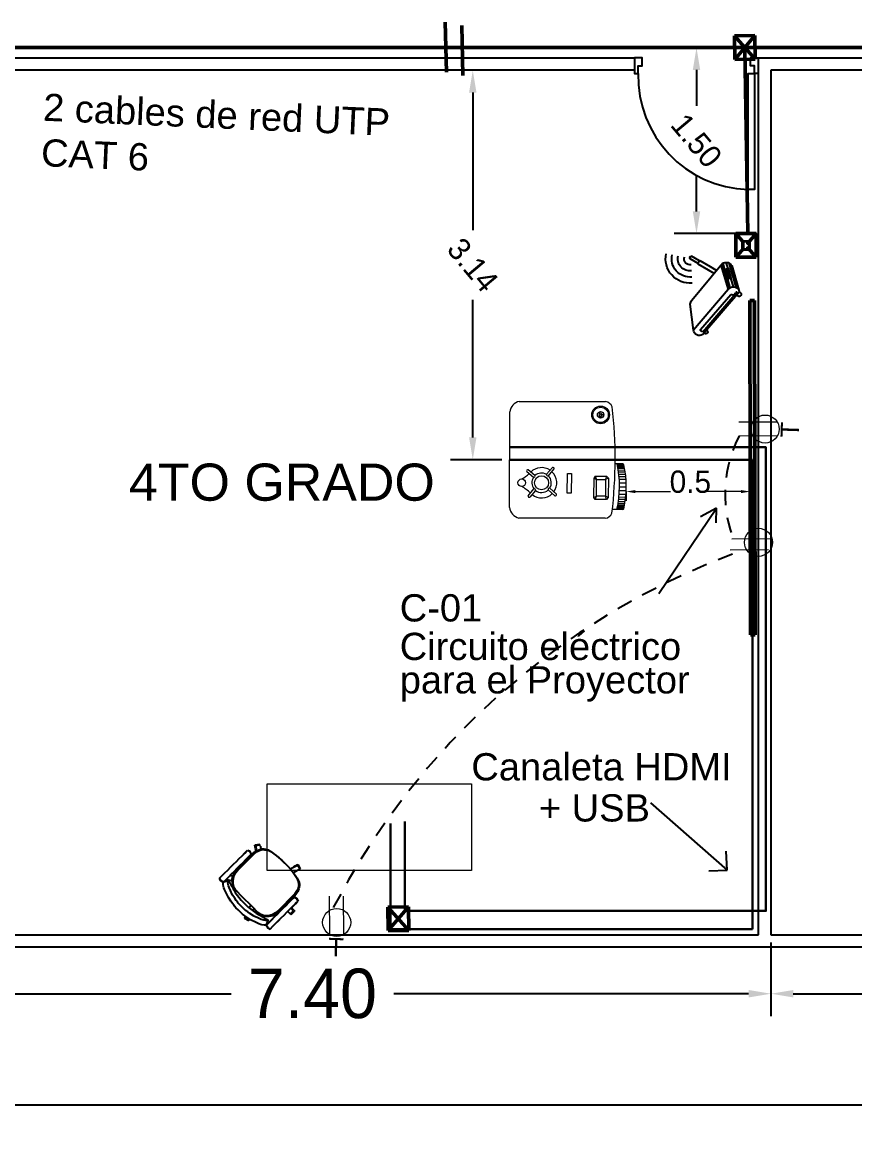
# Model space of a CAD drawing. Header units: metres. Extents: x 643973 to 644410, y 8488260 to 8488397.
# Drawn here: x 644381.73 to 644388.45, y 8488313.44 to 8488322.45 of the extents above; entities that cross this region are included whole.
import ezdxf

# ---------------------------------------------------------------- set-up
doc = ezdxf.new("R2010")
doc.units = ezdxf.units.M
doc.header["$MEASUREMENT"] = 0
doc.linetypes.add('LÍNEAS_OCULTAS2', pattern=[0.1875, 0.125, -0.0625])
for name, color, linetype in [('ACHURADOS', 8, 'Continuous'), ('Circ Tomac Nh-80 3x4mm2', 1, 'LÍNEAS_OCULTAS2'), ('Planta', 251, 'Continuous'), ('Salida de red', 4, 'Continuous'), ('VANOS', 2, 'Continuous')]:
    doc.layers.add(name, color=color, linetype=linetype)
for name, color, linetype, lineweight in [('Anotaciones - Textos_Pluma_Nº__86', 7, 'Continuous', 20), ('Cable USB', 3, 'Continuous', 30), ('CABLE UTP CAT 6', 140, 'COMPU_LINE', 35), ('CIRCUITO DE DATOS', 4, 'COMPU_LINE', 50), ('CIRCUITO DE SERVIDOR', 6, 'Continuous', 50), ('CIRCUITO ELECTRICO EST DE CARGA', 6, 'Continuous', 50), ('CIRCUITO ELECTRICOS', 7, 'Continuous', 15), ('CONECCION USB Y HDMI', 150, 'Continuous', 30), ('EQUIPOS ELECTRONICOS', 242, 'Continuous', 13), ('MUEBLES', 150, 'Continuous', 25), ('MUEBLES MOVILES', 42, 'Continuous', 5), ('MURO PREFABRICADO', 252, 'Continuous', 25), ('PUERTAS', 24, 'Continuous', 5), ('tomacorriente', 1, 'Continuous', 20)]:
    doc.layers.add(name, color=color, linetype=linetype, lineweight=lineweight)
doc.styles.add('style4', font='arial.ttf')
doc.linetypes.add('COMPU_LINE', pattern='A,0.5,-0.1,["R",Standard,S=0.1,R=0,X=-0.05,Y=-0.05],-0.1', length=0.7)
doc.dimstyles.new('UTILIZAR', dxfattribs={"dimtxt": 0.18, "dimasz": 0.18, "dimexe": 0.18, "dimexo": 0.0625, "dimgap": 0.09, "dimtad": 0, "dimtih": 1, "dimtoh": 1, "dimdec": 4, "dimzin": 0, "dimdsep": 46, "dimtxsty": 'Standard', "dimcen": 0.09, "dimadec": 0, "dimazin": 0, "dimtfac": 1, "dimtdec": 4, "dimtofl": 0, "dimtmove": 0, "dimatfit": 3, "dimfxl": 1, "dimtolj": 1, "dimtzin": 0, "dimarcsym": 0})

# ---------------------------------------------------------------- blocks, each defined once
blk = doc.blocks.new('PUERTA8')
at = {"layer": 'VANOS', "ltscale": 0.5}
for points in [[(0.025, 0.05), (0.025, 0.8), (0.065, 0.8), (0.065, 0.05)], [(0, -0.05), (0, 0.05), (0.025, 0.05), (0.025, 0), (0.05, 0), (0.05, -0.05)], [(0.8, -0.05), (0.8, 0.05), (0.775, 0.05), (0.775, 0), (0.75, 0), (0.75, -0.05)]]:
    blk.add_lwpolyline(points, close=True, dxfattribs=at)
at = {"layer": 'VANOS', "color": 8, "ltscale": 0.5}
blk.add_arc((0.045, 0.07), 0.7303, 358.43065, 88.43065, dxfattribs=at)
blk = doc.blocks.new('P-1')
at = {"layer": 'ACHURADOS'}
blk.add_blockref('PUERTA8', (0, 0.05), dxfattribs=at)
blk = doc.blocks.new('ECRAN')
at = {"layer": 'CIRCUITO DE SERVIDOR'}
h = blk.add_hatch(color=141, dxfattribs=at)
h.dxf.hatch_style = 1
h.paths.add_polyline_path([(714290.2886, 8427261.8314), (714290.3044, 8427261.8508), (714288.9074, 8427262.9858), (714288.8917, 8427262.9665)])
at = {"layer": 'CIRCUITO DE SERVIDOR', "color": 0}
for p, q in [((714288.8916, 8427262.9664), (714288.9074, 8427262.9858)), ((714290.2886, 8427261.8314), (714288.8916, 8427262.9664)), ((714290.3044, 8427261.8508), (714288.9074, 8427262.9858)), ((714290.2886, 8427261.8314), (714290.3044, 8427261.8508))]:
    blk.add_line(p, q, dxfattribs=at)
blk = doc.blocks.new('PROYECTOR')
at = {"layer": 'EQUIPOS ELECTRONICOS', "color": 22}
for p, q in [((714285.8992, 8427254.0659), (714285.87, 8427254.0659)), ((714285.8745, 8427254.0694), (714285.9193, 8427254.0694)), ((714285.8923, 8427254.0254), (714285.8631, 8427254.0254)), ((714285.8936, 8427254.035), (714285.8644, 8427254.035)), ((714285.8948, 8427254.0431), (714285.8656, 8427254.0431)), ((714285.8961, 8427254.0506), (714285.867, 8427254.0506)), ((714285.8973, 8427254.0568), (714285.8681, 8427254.0568)), ((714285.8984, 8427254.062), (714285.8692, 8427254.062)), ((714285.937, 8427254.0183), (714285.9448, 8427254.0263)), ((714285.937, 8427254.0183), (714285.9495, 8427254.0119)), ((714285.9448, 8427254.0263), (714285.9495, 8427254.0119)), ((714285.9936, 8427254.0263), (714285.9875, 8427254.0119)), ((714285.9988, 8427254.0188), (714285.9875, 8427254.0119)), ((714285.9936, 8427254.0263), (714285.9988, 8427254.0188)), ((714285.8889, 8427253.9712), (714285.8597, 8427253.9712)), ((714285.8893, 8427253.9881), (714285.8601, 8427253.9881)), ((714285.8901, 8427254.0034), (714285.8609, 8427254.0034)), ((714285.8912, 8427254.0156), (714285.862, 8427254.0156)), ((714285.8893, 8427253.9543), (714285.8601, 8427253.9543)), ((714285.8901, 8427253.939), (714285.8609, 8427253.939)), ((714285.8912, 8427253.9268), (714285.862, 8427253.9268)), ((714285.937, 8427253.9345), (714285.9495, 8427253.9409)), ((714285.937, 8427253.9345), (714285.9448, 8427253.9265)), ((714285.9448, 8427253.9265), (714285.9495, 8427253.9409)), ((714285.9988, 8427253.9339), (714285.9875, 8427253.9409)), ((714285.9936, 8427253.9265), (714285.9875, 8427253.9409)), ((714285.9936, 8427253.9265), (714285.9988, 8427253.9339)), ((714285.8923, 8427253.9169), (714285.8631, 8427253.9169)), ((714285.8936, 8427253.9074), (714285.8644, 8427253.9074)), ((714285.8948, 8427253.8993), (714285.8656, 8427253.8993)), ((714285.8961, 8427253.8918), (714285.867, 8427253.8918)), ((714285.8973, 8427253.8856), (714285.8681, 8427253.8856)), ((714285.8984, 8427253.8804), (714285.8692, 8427253.8804)), ((714285.8992, 8427253.8765), (714285.87, 8427253.8765)), ((714285.8745, 8427253.873), (714285.9, 8427253.873)), ((714285.9, 8427253.873), (714285.9079, 8427253.873))]:
    blk.add_line(p, q, dxfattribs=at)
for points in [[(714285.9497, 8427254.1075), (714286.3214, 8427254.1075)], [(714285.937, 8427253.9345), (714285.937, 8427254.0183)], [(714285.9448, 8427254.0263), (714285.9936, 8427254.0263)], [(714285.9988, 8427254.0188), (714285.9988, 8427253.9339)], [(714286.2499, 8427253.9885), (714286.275, 8427254.0177)], [(714286.362, 8427254.062), (714286.362, 8427253.6507)], [(714286.1894, 8427253.9789), (714286.1602, 8427254.0041)], [(714286.1667, 8427254.0116), (714286.1959, 8427253.9864)], [(714286.2825, 8427254.0113), (714286.2574, 8427253.9821)], [(714285.9936, 8427253.9265), (714285.9448, 8427253.9265)], [(714286.1953, 8427253.925), (714286.1702, 8427253.8958)], [(714286.2529, 8427253.9243), (714286.2821, 8427253.8992)], [(714286.2886, 8427253.9068), (714286.2594, 8427253.9318)], [(714286.1777, 8427253.8894), (714286.2028, 8427253.9186)], [(714286.3214, 8427253.6052), (714285.9497, 8427253.6052)]]:
    blk.add_lwpolyline(points, dxfattribs=at)
for points in [[(714285.9495, 8427253.9409), (714285.9495, 8427254.0119), (714285.9875, 8427254.0119), (714285.9875, 8427253.9409)], [(714286.0962, 8427253.9157), (714286.0962, 8427253.9997), (714286.1136, 8427253.9997), (714286.1136, 8427253.9157)], [(714285.9592, 8427253.6606), (714285.9592, 8427253.6638), (714285.971, 8427253.6638), (714285.971, 8427253.6606)]]:
    blk.add_lwpolyline(points, close=True, dxfattribs=at)
for centre, radius in [((714286.2244, 8427253.9554), 0.0304), ((714286.3099, 8427253.9554), 0.0164), ((714285.9712, 8427253.6622), 0.0381), ((714285.9712, 8427253.6622), 0.0331), ((714285.971, 8427253.6622), 0.014)]:
    blk.add_circle(centre, radius, dxfattribs=at)
for centre, radius, start, end in [((714286.2997, 8427253.9712), 0.44, 167.5718, 192.4282), ((714285.8748, 8427254.0645), 0.00496, 93.9534, 163.5798), ((714286.3289, 8427253.9712), 0.44, 167.0985, 192.9015), ((714287.9085, 8427253.8563), 2.0006, 173.425, 186.575), ((714285.9554, 8427254.0705), 0.0374, 98.673, 156.471), ((714286.3087, 8427254.0552), 0.0537, 7.2076, 76.3441), ((714286.2244, 8427253.9554), 0.0653, 51.3173, 134.9047), ((714286.2773, 8427254.0128), 0.00543, 343.4853, 115.0201), ((714286.2244, 8427253.9554), 0.0653, 143.6007, 227.2934), ((714286.1652, 8427254.0064), 0.00543, 73.4853, 205.0201), ((714286.2244, 8427253.9554), 0.0419, 145.8568, 226.2323), ((714286.191, 8427253.9841), 0.00543, 253.4853, 25.0201), ((714286.2244, 8427253.9554), 0.0419, 52.4732, 132.6486), ((714286.2551, 8427253.987), 0.00543, 163.4853, 295.0201), ((714286.2244, 8427253.9554), 0.0419, 325.9622, 39.2682), ((714286.3924, 8427254.1221), 0.1714, 225.6035, 241.2485), ((714286.1976, 8427253.9201), 0.00543, 343.5907, 115.1255), ((714286.2244, 8427253.9554), 0.0419, 239.2135, 312.7541), ((714286.2578, 8427253.9266), 0.00543, 73.5907, 205.1255), ((714286.3924, 8427253.7886), 0.1714, 118.7515, 131.9741), ((714285.8748, 8427253.8779), 0.00496, 196.4202, 266.0466), ((714286.1754, 8427253.8943), 0.00543, 163.5907, 295.1255), ((714286.2244, 8427253.9554), 0.0653, 235.9964, 315.0101), ((714286.3924, 8427253.7886), 0.1714, 135.3, 135.5685), ((714286.2837, 8427253.9044), 0.00543, 253.5907, 25.1255), ((714285.9712, 8427253.6622), 0.00701, 214.7427, 146.5983), ((714286.3087, 8427253.6574), 0.0537, 283.6559, 352.7924), ((714285.9554, 8427253.6422), 0.0374, 203.529, 261.327)]:
    blk.add_arc(centre, radius, start, end, dxfattribs=at)
blk = doc.blocks.new('TOMACORRIENTE DOBLE')
at = {"layer": 'tomacorriente'}
for p, q in [((697806.719, 8439550.8898), (697806.4194, 8439550.969)), ((697806.6902, 8439550.7807), (697806.3906, 8439550.8599))]:
    blk.add_line(p, q, dxfattribs=at)
blk.add_circle((697806.6096, 8439550.8603), 0.1133, dxfattribs=at)
blk = doc.blocks.new('34')
at = {"layer": 'MUEBLES'}
for p, q in [((1317.8758, 1591.642), (1317.8601, 1591.617)), ((1317.8769, 1591.6437), (1317.8605, 1591.6175)), ((1317.8758, 1591.642), (1317.8769, 1591.6437)), ((1317.8769, 1591.6437), (1317.899, 1591.6367)), ((1317.8784, 1591.6425), (1317.8783, 1591.6423)), ((1317.8986, 1591.6366), (1317.8784, 1591.6425)), ((1317.8784, 1591.6425), (1317.8784, 1591.6425)), ((1317.8268, 1591.5637), (1317.8095, 1591.5361)), ((1317.827, 1591.564), (1317.8096, 1591.5363)), ((1317.8437, 1591.5908), (1317.8268, 1591.5637)), ((1317.844, 1591.5912), (1317.827, 1591.564)), ((1317.8601, 1591.617), (1317.8437, 1591.5908)), ((1317.8605, 1591.6175), (1317.844, 1591.5912)), ((1317.8809, 1591.5675), (1317.864, 1591.5405)), ((1317.8812, 1591.568), (1317.8642, 1591.5408)), ((1317.8734, 1591.5556), (1317.8801, 1591.5396)), ((1317.8973, 1591.5937), (1317.8809, 1591.5675)), ((1317.8977, 1591.5943), (1317.8812, 1591.568)), ((1317.8969, 1591.5931), (1317.8994, 1591.5915)), ((1317.914, 1591.6205), (1317.8977, 1591.5943)), ((1317.9122, 1591.6214), (1317.8986, 1591.6366)), ((1317.899, 1591.6367), (1317.914, 1591.6205)), ((1317.8994, 1591.5915), (1317.9155, 1591.5532)), ((1317.9039, 1591.5911), (1317.9006, 1591.599)), ((1317.9079, 1591.5817), (1317.9039, 1591.5911)), ((1317.9115, 1591.5732), (1317.9079, 1591.5817)), ((1317.9102, 1591.5787), (1317.9151, 1591.6177)), ((1317.9119, 1591.5814), (1317.9102, 1591.5787)), ((1317.9102, 1591.5787), (1317.9132, 1591.5761)), ((1317.9111, 1591.5637), (1317.9149, 1591.5652)), ((1317.914, 1591.5673), (1317.9115, 1591.5732)), ((1317.9151, 1591.5844), (1317.9119, 1591.5814)), ((1317.912, 1591.6214), (1317.9122, 1591.6214)), ((1317.9122, 1591.6214), (1317.9122, 1591.6213)), ((1317.9132, 1591.5761), (1317.923, 1591.5729)), ((1317.9149, 1591.5652), (1317.914, 1591.5673)), ((1317.9168, 1591.6204), (1317.9151, 1591.6177)), ((1317.9254, 1591.5862), (1317.9151, 1591.5844)), ((1317.9155, 1591.5532), (1317.9181, 1591.547)), ((1317.9202, 1591.6233), (1317.9168, 1591.6204)), ((1317.9311, 1591.6251), (1317.9202, 1591.6233)), ((1317.923, 1591.5729), (1317.9336, 1591.5703)), ((1317.9424, 1591.587), (1317.9254, 1591.5862)), ((1317.9492, 1591.6257), (1317.9311, 1591.6251)), ((1317.9336, 1591.5703), (1317.9406, 1591.5688)), ((1317.9406, 1591.5688), (1317.9465, 1591.5666)), ((1317.9518, 1591.5868), (1317.9424, 1591.587)), ((1317.9465, 1591.5666), (1317.9613, 1591.5616)), ((1317.9593, 1591.6254), (1317.9492, 1591.6257)), ((1317.9654, 1591.5848), (1317.9518, 1591.5868)), ((1317.9737, 1591.6231), (1317.9593, 1591.6254)), ((1317.9613, 1591.5616), (1317.9775, 1591.5564)), ((1317.9935, 1591.5794), (1317.9654, 1591.5848)), ((1318.0038, 1591.6172), (1317.9737, 1591.6231)), ((1317.9775, 1591.5564), (1317.9944, 1591.5514)), ((1318.0266, 1591.5723), (1317.9935, 1591.5794)), ((1318.0392, 1591.6094), (1318.0038, 1591.6172)), ((1318.0321, 1591.5709), (1318.0266, 1591.5723)), ((1318.0619, 1591.5594), (1318.0321, 1591.5709)), ((1318.045, 1591.6079), (1318.0392, 1591.6094)), ((1318.077, 1591.5954), (1318.045, 1591.6079)), ((1318.0808, 1591.5518), (1318.0619, 1591.5594)), ((1318.0972, 1591.5872), (1318.077, 1591.5954)), ((1318.0997, 1591.544), (1318.0808, 1591.5518)), ((1318.1175, 1591.5788), (1318.0972, 1591.5872)), ((1318.1246, 1591.5757), (1318.1175, 1591.5788)), ((1318.1385, 1591.5672), (1318.1246, 1591.5757)), ((1318.1591, 1591.5545), (1318.1385, 1591.5672)), ((1318.1795, 1591.5416), (1318.1591, 1591.5545)), ((1317.8366, 1591.4885), (1317.7434, 1591.3395)), ((1317.8453, 1591.4831), (1317.7521, 1591.3341)), ((1317.7745, 1591.4801), (1317.7571, 1591.4522)), ((1317.7746, 1591.4802), (1317.7572, 1591.4525)), ((1317.7921, 1591.5082), (1317.7745, 1591.4801)), ((1317.7921, 1591.5082), (1317.7746, 1591.4802)), ((1317.8096, 1591.5363), (1317.7921, 1591.5082)), ((1317.8095, 1591.5361), (1317.7921, 1591.5082)), ((1317.8293, 1591.4849), (1317.8117, 1591.4568)), ((1317.8292, 1591.4849), (1317.8118, 1591.4569)), ((1317.8467, 1591.5128), (1317.8292, 1591.4849)), ((1317.8468, 1591.513), (1317.8293, 1591.4849)), ((1317.8557, 1591.5127), (1317.8366, 1591.4885)), ((1317.8642, 1591.5073), (1317.8453, 1591.4831)), ((1317.864, 1591.5405), (1317.8467, 1591.5128)), ((1317.8642, 1591.5408), (1317.8468, 1591.513)), ((1317.8798, 1591.5317), (1317.8557, 1591.5127)), ((1317.888, 1591.5266), (1317.8642, 1591.5073)), ((1317.908, 1591.5449), (1317.8798, 1591.5317)), ((1317.8801, 1591.5396), (1317.8829, 1591.5332)), ((1317.9155, 1591.5401), (1317.888, 1591.5266)), ((1317.9178, 1591.5469), (1317.908, 1591.5449)), ((1317.9251, 1591.5423), (1317.9155, 1591.5401)), ((1317.939, 1591.551), (1317.9178, 1591.5469)), ((1317.9458, 1591.5468), (1317.9251, 1591.5423)), ((1317.9712, 1591.55), (1317.939, 1591.551)), ((1317.977, 1591.5464), (1317.9458, 1591.5468)), ((1317.9913, 1591.5425), (1317.9712, 1591.55)), ((1317.9963, 1591.5394), (1317.977, 1591.5464)), ((1318.0089, 1591.532), (1317.9913, 1591.5425)), ((1317.9944, 1591.5514), (1318.0159, 1591.5451)), ((1318.0132, 1591.5293), (1317.9963, 1591.5394)), ((1318.0132, 1591.5293), (1318.0089, 1591.532)), ((1318.0534, 1591.5042), (1318.0132, 1591.5293)), ((1318.0159, 1591.5451), (1318.0886, 1591.5126)), ((1318.1639, 1591.435), (1318.0534, 1591.5042)), ((1318.0886, 1591.5126), (1318.1561, 1591.4703)), ((1318.1064, 1591.5411), (1318.0997, 1591.544)), ((1318.1194, 1591.5331), (1318.1064, 1591.5411)), ((1318.1385, 1591.5213), (1318.1194, 1591.5331)), ((1318.1575, 1591.5093), (1318.1385, 1591.5213)), ((1318.1561, 1591.4703), (1318.2172, 1591.4193)), ((1318.174, 1591.4989), (1318.1575, 1591.5093)), ((1318.1644, 1591.4634), (1318.1579, 1591.458)), ((1318.1762, 1591.4969), (1318.174, 1591.4989)), ((1318.1929, 1591.4822), (1318.1762, 1591.4969)), ((1318.1971, 1591.5304), (1318.1795, 1591.5416)), ((1318.2076, 1591.469), (1318.1929, 1591.4822)), ((1318.1995, 1591.5284), (1318.1971, 1591.5304)), ((1318.2174, 1591.5126), (1318.1995, 1591.5284)), ((1318.2334, 1591.4452), (1318.2076, 1591.469)), ((1318.2333, 1591.4984), (1318.2174, 1591.5126)), ((1318.2227, 1591.5112), (1318.2207, 1591.5096)), ((1318.2227, 1591.5112), (1318.2295, 1591.5118)), ((1318.2268, 1591.5116), (1318.2297, 1591.514)), ((1318.2295, 1591.5118), (1318.2369, 1591.509)), ((1318.2297, 1591.514), (1318.2346, 1591.518)), ((1318.261, 1591.473), (1318.2333, 1591.4984)), ((1318.2346, 1591.518), (1318.2363, 1591.5194)), ((1318.2363, 1591.5194), (1318.2625, 1591.4887)), ((1318.2369, 1591.509), (1318.2435, 1591.5034)), ((1318.2435, 1591.5034), (1318.248, 1591.496)), ((1318.248, 1591.496), (1318.2496, 1591.4883)), ((1318.2496, 1591.4883), (1318.2485, 1591.4845)), ((1318.2527, 1591.4806), (1318.256, 1591.4833)), ((1318.256, 1591.4833), (1318.2608, 1591.4873)), ((1318.2608, 1591.4873), (1318.2625, 1591.4887)), ((1318.2636, 1591.4699), (1318.261, 1591.473)), ((1318.2868, 1591.4408), (1318.2636, 1591.4699)), ((1317.7233, 1591.3982), (1317.7073, 1591.3726)), ((1317.7084, 1591.3743), (1317.7073, 1591.3726)), ((1317.7073, 1591.3726), (1317.7233, 1591.3558)), ((1317.7236, 1591.3988), (1317.7084, 1591.3743)), ((1317.7399, 1591.4248), (1317.7233, 1591.3982)), ((1317.7402, 1591.4252), (1317.7236, 1591.3988)), ((1317.7571, 1591.4522), (1317.7399, 1591.4248)), ((1317.7572, 1591.4525), (1317.7402, 1591.4252)), ((1317.7605, 1591.375), (1317.7445, 1591.3494)), ((1317.7608, 1591.3755), (1317.7455, 1591.3511)), ((1317.7771, 1591.4016), (1317.7605, 1591.375)), ((1317.7774, 1591.402), (1317.7608, 1591.3755)), ((1317.7942, 1591.4289), (1317.7771, 1591.4016)), ((1317.7944, 1591.4292), (1317.7774, 1591.402)), ((1317.8117, 1591.4568), (1317.7942, 1591.4289)), ((1317.8118, 1591.4569), (1317.7944, 1591.4292)), ((1318.1579, 1591.458), (1318.1447, 1591.4471)), ((1318.2111, 1591.4055), (1318.1639, 1591.435)), ((1318.1829, 1591.4286), (1318.1792, 1591.4255)), ((1318.1945, 1591.4382), (1318.1829, 1591.4286)), ((1318.2254, 1591.3962), (1318.2111, 1591.4055)), ((1318.2111, 1591.4055), (1318.2157, 1591.4027)), ((1318.2306, 1591.3929), (1318.2157, 1591.4027)), ((1318.2172, 1591.4193), (1318.2322, 1591.4026)), ((1318.2379, 1591.3843), (1318.2254, 1591.3962)), ((1318.2437, 1591.3806), (1318.2306, 1591.3929)), ((1318.2322, 1591.4026), (1318.2442, 1591.3896)), ((1318.2358, 1591.4423), (1318.2334, 1591.4452)), ((1318.2573, 1591.415), (1318.2358, 1591.4423)), ((1318.253, 1591.3565), (1318.2379, 1591.3843)), ((1318.2599, 1591.3523), (1318.2437, 1591.3806)), ((1318.2442, 1591.3896), (1318.2559, 1591.3773)), ((1318.2559, 1591.3773), (1318.2668, 1591.3662)), ((1318.2751, 1591.3913), (1318.2573, 1591.415)), ((1318.2828, 1591.3801), (1318.2751, 1591.3913)), ((1318.2874, 1591.3711), (1318.2828, 1591.3801)), ((1318.3059, 1591.4156), (1318.2868, 1591.4408)), ((1318.3143, 1591.4036), (1318.3059, 1591.4156)), ((1318.3193, 1591.3941), (1318.3143, 1591.4036)), ((1318.3268, 1591.3774), (1318.3193, 1591.3941)), ((1318.3298, 1591.3669), (1318.3268, 1591.3774)), ((1317.6818, 1591.305), (1317.6795, 1591.3049)), ((1317.6829, 1591.2654), (1317.6795, 1591.3049)), ((1317.6882, 1591.3053), (1317.6818, 1591.305)), ((1317.6865, 1591.2822), (1317.6872, 1591.2907)), ((1317.6886, 1591.2739), (1317.6865, 1591.2822)), ((1317.6872, 1591.2907), (1317.6905, 1591.2976)), ((1317.6974, 1591.3058), (1317.6882, 1591.3053)), ((1317.6905, 1591.2976), (1317.6958, 1591.3017)), ((1317.6958, 1591.3017), (1317.7265, 1591.3033)), ((1317.7077, 1591.3064), (1317.6974, 1591.3058)), ((1317.7169, 1591.3069), (1317.7077, 1591.3064)), ((1317.7084, 1591.3707), (1317.7087, 1591.3712)), ((1317.7087, 1591.3712), (1317.7084, 1591.3707)), ((1317.7226, 1591.3551), (1317.7084, 1591.3707)), ((1317.7233, 1591.3072), (1317.7169, 1591.3069)), ((1317.7265, 1591.3035), (1317.7218, 1591.2772)), ((1317.7422, 1591.3496), (1317.7226, 1591.3551)), ((1317.7233, 1591.3558), (1317.7445, 1591.3494)), ((1317.7255, 1591.3073), (1317.7233, 1591.3072)), ((1317.7259, 1591.3033), (1317.7255, 1591.3073)), ((1317.7366, 1591.3281), (1317.7265, 1591.3035)), ((1317.735, 1591.2982), (1317.73, 1591.2721)), ((1317.7453, 1591.3226), (1317.735, 1591.2982)), ((1317.7434, 1591.3395), (1317.7366, 1591.3281)), ((1317.7418, 1591.3502), (1317.7422, 1591.3496)), ((1317.7425, 1591.35), (1317.7422, 1591.3496)), ((1317.7445, 1591.3494), (1317.7455, 1591.3511)), ((1317.7521, 1591.3341), (1317.7453, 1591.3226)), ((1318.2515, 1591.2655), (1318.2598, 1591.2954)), ((1318.257, 1591.3406), (1318.253, 1591.3565)), ((1318.2604, 1591.3263), (1318.257, 1591.3406)), ((1318.2598, 1591.2954), (1318.2604, 1591.3263)), ((1318.2644, 1591.336), (1318.2599, 1591.3523)), ((1318.2601, 1591.2601), (1318.2681, 1591.2902)), ((1318.2681, 1591.3215), (1318.2644, 1591.336)), ((1318.2668, 1591.3662), (1318.2714, 1591.3619)), ((1318.2681, 1591.2902), (1318.2681, 1591.3215)), ((1318.2714, 1591.3619), (1318.2758, 1591.3562)), ((1318.2758, 1591.3562), (1318.2828, 1591.3479)), ((1318.2975, 1591.3081), (1318.2806, 1591.2811)), ((1318.2978, 1591.3086), (1318.2808, 1591.2814)), ((1318.2828, 1591.3479), (1318.2882, 1591.3421)), ((1318.2943, 1591.3553), (1318.2874, 1591.3711)), ((1318.2882, 1591.3421), (1318.2918, 1591.3391)), ((1318.2918, 1591.3391), (1318.2936, 1591.3388)), ((1318.2936, 1591.3388), (1318.3265, 1591.3604)), ((1318.2936, 1591.3388), (1318.2953, 1591.3416)), ((1318.2969, 1591.3453), (1318.2943, 1591.3553)), ((1318.2953, 1591.3416), (1318.2969, 1591.3453)), ((1318.3139, 1591.3343), (1318.2975, 1591.3081)), ((1318.3143, 1591.3349), (1318.2978, 1591.3086)), ((1318.3296, 1591.3594), (1318.3139, 1591.3343)), ((1318.3306, 1591.3611), (1318.3143, 1591.3349)), ((1318.3347, 1591.2849), (1318.3178, 1591.2578)), ((1318.335, 1591.2853), (1318.318, 1591.2581)), ((1318.3265, 1591.3604), (1318.3282, 1591.3631)), ((1318.3282, 1591.3631), (1318.3298, 1591.3669)), ((1318.3296, 1591.3594), (1318.3306, 1591.3611)), ((1318.3306, 1591.3611), (1318.3528, 1591.354)), ((1318.3322, 1591.3598), (1318.3321, 1591.3597)), ((1318.3524, 1591.354), (1318.3322, 1591.3598)), ((1318.3511, 1591.3111), (1318.3347, 1591.2849)), ((1318.3514, 1591.3116), (1318.335, 1591.2853)), ((1318.3678, 1591.3378), (1318.3514, 1591.3116)), ((1318.366, 1591.3387), (1318.3524, 1591.354)), ((1318.3528, 1591.354), (1318.3678, 1591.3378)), ((1318.3657, 1591.3387), (1318.366, 1591.3387)), ((1318.366, 1591.3387), (1318.3659, 1591.3387)), ((1317.6852, 1591.2655), (1317.6829, 1591.2654)), ((1317.6916, 1591.2658), (1317.6852, 1591.2655)), ((1317.6931, 1591.2674), (1317.6886, 1591.2739)), ((1317.6954, 1591.266), (1317.6916, 1591.2658)), ((1317.699, 1591.2639), (1317.6931, 1591.2674)), ((1317.699, 1591.2639), (1317.7225, 1591.2652)), ((1317.7218, 1591.2772), (1317.7233, 1591.2519)), ((1317.7233, 1591.2519), (1317.7266, 1591.2413)), ((1317.7266, 1591.2413), (1317.7309, 1591.2286)), ((1317.73, 1591.2721), (1317.7309, 1591.2471)), ((1317.7309, 1591.2471), (1317.734, 1591.2367)), ((1317.7309, 1591.2286), (1317.7422, 1591.21)), ((1317.734, 1591.2367), (1317.7379, 1591.2242)), ((1317.7379, 1591.2242), (1317.7484, 1591.2061)), ((1317.7422, 1591.21), (1317.7545, 1591.1961)), ((1317.7484, 1591.2061), (1317.7601, 1591.1926)), ((1317.7545, 1591.1961), (1317.8011, 1591.1554)), ((1317.7601, 1591.1926), (1317.8045, 1591.1533)), ((1318.1429, 1591.0897), (1318.2361, 1591.2387)), ((1318.1516, 1591.0843), (1318.2447, 1591.2333)), ((1318.2283, 1591.1974), (1318.2108, 1591.1695)), ((1318.2283, 1591.1975), (1318.211, 1591.1698)), ((1318.2241, 1591.1907), (1318.2198, 1591.1934)), ((1318.2458, 1591.2255), (1318.2283, 1591.1975)), ((1318.2459, 1591.2255), (1318.2283, 1591.1974)), ((1318.2361, 1591.2387), (1318.2515, 1591.2655)), ((1318.2447, 1591.2333), (1318.2601, 1591.2601)), ((1318.2633, 1591.2534), (1318.2458, 1591.2255)), ((1318.2634, 1591.2536), (1318.2459, 1591.2255)), ((1318.2806, 1591.2811), (1318.2633, 1591.2534)), ((1318.2808, 1591.2814), (1318.2634, 1591.2536)), ((1318.283, 1591.2023), (1318.2654, 1591.1742)), ((1318.283, 1591.2023), (1318.2655, 1591.1743)), ((1318.3006, 1591.2304), (1318.283, 1591.2023)), ((1318.3005, 1591.2302), (1318.283, 1591.2023)), ((1318.3178, 1591.2578), (1318.3005, 1591.2302)), ((1318.318, 1591.2581), (1318.3006, 1591.2304)), ((1317.8011, 1591.1554), (1317.8221, 1591.1398)), ((1317.8045, 1591.1533), (1317.8246, 1591.1383)), ((1317.8221, 1591.1398), (1317.8512, 1591.1182)), ((1317.8246, 1591.1383), (1317.8524, 1591.1175)), ((1317.8512, 1591.1182), (1317.8783, 1591.1012)), ((1317.8524, 1591.1175), (1317.9031, 1591.0857)), ((1318.1771, 1591.1156), (1318.1611, 1591.09)), ((1318.1774, 1591.1161), (1318.1621, 1591.0917)), ((1318.1937, 1591.1422), (1318.1771, 1591.1156)), ((1318.194, 1591.1426), (1318.1774, 1591.1161)), ((1318.2108, 1591.1695), (1318.1937, 1591.1422)), ((1318.211, 1591.1698), (1318.194, 1591.1426)), ((1318.2042, 1591.159), (1318.2, 1591.1617)), ((1318.2042, 1591.159), (1318.2, 1591.1617)), ((1318.2309, 1591.1189), (1318.2142, 1591.0923)), ((1318.2311, 1591.1193), (1318.2146, 1591.0929)), ((1318.248, 1591.1463), (1318.2309, 1591.1189)), ((1318.2482, 1591.1466), (1318.2311, 1591.1193)), ((1318.2393, 1591.1323), (1318.2469, 1591.1276)), ((1318.2469, 1591.1276), (1318.2393, 1591.1323)), ((1318.2595, 1591.1244), (1318.2414, 1591.1357)), ((1318.2542, 1591.1277), (1318.2414, 1591.1357)), ((1318.2469, 1591.1276), (1318.2557, 1591.1221)), ((1318.2557, 1591.1221), (1318.2469, 1591.1276)), ((1318.2654, 1591.1742), (1318.248, 1591.1463)), ((1318.2655, 1591.1743), (1318.2482, 1591.1466)), ((1318.2557, 1591.1221), (1318.2636, 1591.1171)), ((1318.2636, 1591.1171), (1318.2557, 1591.1221)), ((1318.2663, 1591.1245), (1318.2595, 1591.1244)), ((1318.274, 1591.1595), (1318.2613, 1591.1675)), ((1318.2794, 1591.1561), (1318.2613, 1591.1675)), ((1318.2636, 1591.1171), (1318.2691, 1591.1137)), ((1318.2691, 1591.1137), (1318.2636, 1591.1171)), ((1318.2732, 1591.1281), (1318.2663, 1591.1245)), ((1318.2691, 1591.1137), (1318.271, 1591.1125)), ((1318.271, 1591.1125), (1318.2691, 1591.1137)), ((1318.2918, 1591.1457), (1318.271, 1591.1125)), ((1318.2788, 1591.1344), (1318.2732, 1591.1281)), ((1318.274, 1591.1595), (1318.2794, 1591.1561)), ((1318.282, 1591.1422), (1318.2788, 1591.1344)), ((1318.2794, 1591.1561), (1318.2822, 1591.15)), ((1318.2811, 1591.1524), (1318.2844, 1591.1503)), ((1318.2822, 1591.15), (1318.282, 1591.1422)), ((1318.2844, 1591.1503), (1318.2899, 1591.1469)), ((1318.2899, 1591.1469), (1318.2918, 1591.1457)), ((1317.9031, 1591.0857), (1317.935, 1591.0691)), ((1317.9031, 1591.0857), (1317.9042, 1591.085)), ((1317.9042, 1591.085), (1317.9375, 1591.0675)), ((1317.9148, 1591.016), (1317.9127, 1591.0071)), ((1317.9172, 1591.0257), (1317.9148, 1591.016)), ((1317.9193, 1591.0346), (1317.9172, 1591.0257)), ((1317.9184, 1591.013), (1317.9279, 1591.0526)), ((1317.9208, 1591.0067), (1317.9184, 1591.013)), ((1317.9207, 1591.0407), (1317.9193, 1591.0346)), ((1317.9213, 1591.0428), (1317.9207, 1591.0407)), ((1317.9253, 1591.0418), (1317.9213, 1591.0428)), ((1317.9279, 1591.0526), (1317.9321, 1591.0704)), ((1317.935, 1591.0691), (1317.9561, 1591.0581)), ((1317.9375, 1591.0675), (1317.9595, 1591.056)), ((1317.9557, 1591.0033), (1317.9652, 1591.0429)), ((1317.9561, 1591.0581), (1318.0108, 1591.0354)), ((1317.9595, 1591.056), (1318.0164, 1591.0319)), ((1317.9652, 1591.0429), (1317.9675, 1591.0526)), ((1318.0108, 1591.0354), (1318.044, 1591.0291)), ((1318.0164, 1591.0319), (1318.0507, 1591.0249)), ((1318.044, 1591.0291), (1318.0636, 1591.0314)), ((1318.0507, 1591.0249), (1318.071, 1591.0268)), ((1318.0636, 1591.0314), (1318.072, 1591.0325)), ((1318.071, 1591.0268), (1318.0795, 1591.0278)), ((1318.072, 1591.0325), (1318.0962, 1591.0432)), ((1318.0795, 1591.0278), (1318.1044, 1591.0381)), ((1318.0962, 1591.0432), (1318.1155, 1591.057)), ((1318.1044, 1591.0381), (1318.1239, 1591.0517)), ((1318.1155, 1591.057), (1318.1349, 1591.0778)), ((1318.1239, 1591.0517), (1318.1435, 1591.0724)), ((1318.1349, 1591.0778), (1318.1429, 1591.0897)), ((1318.1435, 1591.0724), (1318.1516, 1591.0843)), ((1318.1621, 1591.0917), (1318.1611, 1591.09)), ((1318.1611, 1591.09), (1318.1771, 1591.0731)), ((1318.1622, 1591.0881), (1318.1625, 1591.0885)), ((1318.1763, 1591.0725), (1318.1622, 1591.0881)), ((1318.196, 1591.067), (1318.1763, 1591.0725)), ((1318.1771, 1591.0731), (1318.1982, 1591.0667)), ((1318.1956, 1591.0675), (1318.196, 1591.067)), ((1318.1962, 1591.0673), (1318.196, 1591.067)), ((1318.2142, 1591.0923), (1318.1982, 1591.0667)), ((1318.1982, 1591.0667), (1318.1993, 1591.0684)), ((1318.2146, 1591.0929), (1318.1993, 1591.0684)), ((1317.9113, 1591.001), (1317.9107, 1590.9989)), ((1317.9498, 1590.9887), (1317.9107, 1590.9989)), ((1317.9127, 1591.0071), (1317.9113, 1591.001)), ((1317.9266, 1591.0012), (1317.9208, 1591.0067)), ((1317.9345, 1590.9978), (1317.9266, 1591.0012)), ((1317.9432, 1590.9969), (1317.9345, 1590.9978)), ((1317.9507, 1590.9989), (1317.9432, 1590.9969)), ((1317.9503, 1590.9909), (1317.9498, 1590.9887)), ((1317.9518, 1590.997), (1317.9503, 1590.9909)), ((1317.9557, 1591.0033), (1317.9507, 1590.9989)), ((1317.9527, 1591.0006), (1317.9518, 1590.997))]:
    blk.add_line(p, q, dxfattribs=at)
blk = doc.blocks.new('*D203')
at = {"layer": 'Anotaciones - Textos_Pluma_Nº__86', "color": 0, "lineweight": -2, "transparency": 16777216}
for p, q in [((644387.5004, 8488322.2418), (644386.9929, 8488322.2418)), ((644387.1729, 8488322.0618), (644387.1729, 8488321.7705)), ((644387.1729, 8488320.9192), (644387.1729, 8488321.2105)), ((644387.5242, 8488320.7392), (644386.9929, 8488320.7392))]:
    blk.add_line(p, q, dxfattribs=at)
at = {"layer": 'Anotaciones - Textos_Pluma_Nº__86', "color": 0, "transparency": 16777216}
for points in [[(644387.1429, 8488322.0618), (644387.2029, 8488322.0618), (644387.1729, 8488322.2418)], [(644387.1429, 8488320.9192), (644387.2029, 8488320.9192), (644387.1729, 8488320.7392)]]:
    blk.add_solid(points, dxfattribs=at)
at = {"layer": 'Defpoints', "color": 0, "transparency": 16777216}
for p in [(644387.5629, 8488322.2418, 0), (644387.1729, 8488320.7392), (644387.5867, 8488320.7392, 0)]:
    blk.add_point(p, dxfattribs=at)
at = {"layer": 'Anotaciones - Textos_Pluma_Nº__86', "color": 0, "transparency": 16777216, "insert": (644387.1729, 8488321.4905), "char_height": 0.18, "attachment_point": 5, "rotation": 310}
blk.add_mtext('\\A1;1.50', dxfattribs=at)
blk = doc.blocks.new('*D204')
at = {"layer": 'Anotaciones - Textos_Pluma_Nº__86', "color": 0, "lineweight": -2, "transparency": 16777216}
for p, q in [((644385.6027, 8488322.058), (644385.1875, 8488322.058)), ((644385.3675, 8488321.878), (644385.3675, 8488320.7661)), ((644385.3675, 8488319.0942), (644385.3675, 8488320.2061)), ((644385.6027, 8488318.9142), (644385.1875, 8488318.9142))]:
    blk.add_line(p, q, dxfattribs=at)
at = {"layer": 'Anotaciones - Textos_Pluma_Nº__86', "color": 0, "transparency": 16777216}
for points in [[(644385.3375, 8488321.878), (644385.3975, 8488321.878), (644385.3675, 8488322.058)], [(644385.3375, 8488319.0942), (644385.3975, 8488319.0942), (644385.3675, 8488318.9142)]]:
    blk.add_solid(points, dxfattribs=at)
at = {"layer": 'Defpoints', "color": 0, "transparency": 16777216}
for p in [(644385.3675, 8488322.058), (644385.6652, 8488322.058, 0), (644385.6652, 8488318.9142, 0)]:
    blk.add_point(p, dxfattribs=at)
at = {"layer": 'Anotaciones - Textos_Pluma_Nº__86', "color": 0, "transparency": 16777216, "insert": (644385.3675, 8488320.4861), "char_height": 0.18, "attachment_point": 5, "rotation": 310}
blk.add_mtext('\\A1;3.14', dxfattribs=at)
blk = doc.blocks.new('*D211')
at = {"layer": 'Anotaciones - Textos_Pluma_Nº__86', "color": 0, "lineweight": -2, "transparency": 16777216}
for p, q in [((644365.5973, 8488314.9155), (644365.5973, 8488313.5221)), ((644395.1973, 8488314.9155), (644395.1973, 8488313.5221)), ((644365.7773, 8488313.7021), (644379.5406, 8488313.7021)), ((644395.0173, 8488313.7021), (644381.254, 8488313.7021))]:
    blk.add_line(p, q, dxfattribs=at)
at = {"layer": 'Anotaciones - Textos_Pluma_Nº__86', "color": 0, "transparency": 16777216}
for points in [[(644365.7773, 8488313.7321), (644365.7773, 8488313.6721), (644365.5973, 8488313.7021)], [(644395.0173, 8488313.7321), (644395.0173, 8488313.6721), (644395.1973, 8488313.7021)]]:
    blk.add_solid(points, dxfattribs=at)
at = {"layer": 'Defpoints', "color": 0, "transparency": 16777216}
for p in [(644365.5973, 8488314.978, 0), (644395.1973, 8488314.978, 0), (644365.5973, 8488313.7021)]:
    blk.add_point(p, dxfattribs=at)
at = {"layer": 'Anotaciones - Textos_Pluma_Nº__86', "color": 0, "transparency": 16777216, "insert": (644380.3973, 8488313.7021), "char_height": 0.4, "attachment_point": 5}
blk.add_mtext('\\A1;29.60', dxfattribs=at)
blk = doc.blocks.new('*D214')
at = {"layer": 'Anotaciones - Textos_Pluma_Nº__86', "color": 0, "lineweight": -2, "transparency": 16777216}
for p, q in [((644380.3741, 8488315.0155), (644380.3741, 8488314.4221)), ((644387.7732, 8488315.0155), (644387.7732, 8488314.4221)), ((644380.5541, 8488314.6021), (644383.417, 8488314.6021)), ((644387.5932, 8488314.6021), (644384.7303, 8488314.6021))]:
    blk.add_line(p, q, dxfattribs=at)
at = {"layer": 'Anotaciones - Textos_Pluma_Nº__86', "color": 0, "transparency": 16777216}
for points in [[(644380.5541, 8488314.6321), (644380.5541, 8488314.5721), (644380.3741, 8488314.6021)], [(644387.5932, 8488314.6321), (644387.5932, 8488314.5721), (644387.7732, 8488314.6021)]]:
    blk.add_solid(points, dxfattribs=at)
at = {"layer": 'Defpoints', "color": 0, "transparency": 16777216}
for p in [(644380.3741, 8488315.078, 0), (644387.7732, 8488315.078, 0), (644380.3741, 8488314.6021)]:
    blk.add_point(p, dxfattribs=at)
at = {"layer": 'Anotaciones - Textos_Pluma_Nº__86', "color": 0, "transparency": 16777216, "insert": (644384.0736, 8488314.6021), "char_height": 0.4, "attachment_point": 5}
blk.add_mtext('\\A1;7.40', dxfattribs=at)
blk = doc.blocks.new('*D215')
at = {"layer": 'Anotaciones - Textos_Pluma_Nº__86', "color": 0, "lineweight": -2, "transparency": 16777216}
for p, q in [((644387.7732, 8488315.0155), (644387.7732, 8488314.4221)), ((644395.1973, 8488315.0155), (644395.1973, 8488314.4221)), ((644387.9532, 8488314.6021), (644390.7952, 8488314.6021)), ((644395.0173, 8488314.6021), (644392.1752, 8488314.6021))]:
    blk.add_line(p, q, dxfattribs=at)
at = {"layer": 'Anotaciones - Textos_Pluma_Nº__86', "color": 0, "transparency": 16777216}
for points in [[(644387.9532, 8488314.6321), (644387.9532, 8488314.5721), (644387.7732, 8488314.6021)], [(644395.0173, 8488314.6321), (644395.0173, 8488314.5721), (644395.1973, 8488314.6021)]]:
    blk.add_solid(points, dxfattribs=at)
at = {"layer": 'Defpoints', "color": 0, "transparency": 16777216}
for p in [(644387.7732, 8488315.078, 0), (644395.1973, 8488315.078, 0), (644387.7732, 8488314.6021)]:
    blk.add_point(p, dxfattribs=at)
at = {"layer": 'Anotaciones - Textos_Pluma_Nº__86', "color": 0, "transparency": 16777216, "insert": (644391.4852, 8488314.6021), "char_height": 0.4, "attachment_point": 5}
blk.add_mtext('\\A1;7.42', dxfattribs=at)
blk = doc.blocks.new('ACCES POINT')
at = {"color": 92}
for p, q in [((714282.9303, 8427256.3173), (714282.9303, 8427256.314)), ((714282.941, 8427256.3173), (714282.941, 8427256.3146)), ((714282.9211, 8427256.1343), (714282.9211, 8427256.2311)), ((714282.9518, 8427256.1343), (714282.9518, 8427256.2311)), ((714282.8461, 8427256.064), (714282.8824, 8427256.0249)), ((714282.8574, 8427256.0681), (714282.8948, 8427256.0278)), ((714282.865, 8427256.0693), (714283.0049, 8427255.9186)), ((714282.9211, 8427256.078), (714282.9211, 8427256.1343)), ((714282.9518, 8427256.0828), (714282.9518, 8427256.1343)), ((714282.818, 8427256.0243), (714282.9579, 8427255.8736)), ((714282.8189, 8427256.0065), (714282.9588, 8427255.8558)), ((714282.8244, 8427255.9924), (714282.9644, 8427255.8417)), ((714282.8256, 8427256.0454), (714282.8608, 8427256.0075)), ((714282.8592, 8427256.0049), (714282.9129, 8427255.947)), ((714282.9362, 8427255.967), (714282.986, 8427255.9134)), ((714282.9486, 8427255.9699), (714282.9974, 8427255.9174)), ((714283.0049, 8427255.9186), (714283.4294, 8427255.9937)), ((714282.9145, 8427255.9496), (714282.9655, 8427255.8947)), ((714282.976, 8427255.8297), (714283.4217, 8427255.9113)), ((714283.3966, 8427255.9467), (714283.0296, 8427255.8796)), ((714283.4035, 8427255.9223), (714283.0365, 8427255.8551)), ((714283.378, 8427255.9033), (714283.378, 8427255.8948)), ((714283.4049, 8427255.9082), (714283.4049, 8427255.8948)), ((714282.976, 8427255.8297), (714282.9648, 8427255.841)), ((714282.9782, 8427255.8301), (714282.9782, 8427255.818)), ((714283.0115, 8427255.821), (714283.0115, 8427255.8362))]:
    blk.add_line(p, q, dxfattribs=at)
for points in [[(714282.9246, 8427256.2347), (714282.9246, 8427256.3098)], [(714282.9482, 8427256.2347), (714282.9482, 8427256.3098)], [(714283.2291, 8427256.1258), (714282.865, 8427256.0693)], [(714283.4294, 8427255.9937), (714283.2628, 8427256.1215)]]:
    blk.add_lwpolyline(points, dxfattribs=at)
for centre in [(714282.9932, 8427255.8488), (714283.0067, 8427255.8509), (714283.0201, 8427255.8541)]:
    blk.add_circle(centre, 0.00399, dxfattribs=at)
for centre, radius, start, end in [((714282.9482, 8427256.3098), 0.1974, 324.42337, 71.42959), ((714282.9482, 8427256.3098), 0.1479, 323.64665, 72.2452), ((714282.9357, 8427256.3136), 0.00651, 35.17333, 144.99977), ((714282.9482, 8427256.3098), 0.0489, 317.3396, 78.87178), ((714282.9482, 8427256.3098), 0.0984, 322.08641, 73.88378), ((714282.9364, 8427256.2193), 0.0194, 37.7243, 142.2757), ((714282.9364, 8427256.2998), 0.0155, 40.38341, 139.61659), ((714282.8691, 8427256.018), 0.0515, 94.57986, 210.72728), ((714283.2395, 8427256.0729), 0.0539, 64.31802, 101.06402), ((714282.8989, 8427255.9824), 0.0456, 84.10184, 150.53064), ((714282.9033, 8427255.9776), 0.0456, 84.10184, 150.53064), ((714282.9078, 8427255.9728), 0.0456, 84.10184, 150.53064), ((714282.9123, 8427255.9679), 0.0456, 84.10184, 150.53064), ((714282.9168, 8427255.9631), 0.0456, 84.10184, 150.53064), ((714282.9213, 8427255.9583), 0.0456, 84.10184, 150.53064), ((714282.9258, 8427255.9535), 0.0456, 84.10184, 150.53064), ((714282.9302, 8427255.9486), 0.0456, 84.10184, 150.53064), ((714282.9347, 8427255.9438), 0.0456, 84.10184, 150.53064), ((714282.9392, 8427255.939), 0.0456, 84.10184, 150.53064), ((714282.9437, 8427255.9342), 0.0456, 84.10184, 150.53064), ((714282.9482, 8427255.9293), 0.0456, 84.10184, 150.53064), ((714282.9526, 8427255.9245), 0.0456, 84.10184, 150.53064), ((714283.4018, 8427255.9547), 0.0478, 294.69962, 54.59987), ((714283.009, 8427255.8673), 0.0515, 94.57986, 210.72728), ((714283.037, 8427255.8685), 0.0134, 123.93167, 267.77658), ((714283.3914, 8427255.8968), 0.0136, 171.61169, 8.38831), ((714283.3896, 8427255.9315), 0.0167, 326.43027, 65.27798), ((714282.9945, 8427255.8229), 0.0171, 196.70649, 353.75044)]:
    blk.add_arc(centre, radius, start, end, dxfattribs=at)

msp = doc.modelspace()

# ---------------------------------------------------------------- hatches: boundary and pattern name
at = {"layer": 'Salida de red'}
h = msp.add_hatch(color=256, dxfattribs=at)
h.dxf.hatch_style = 1
h.paths.add_polyline_path([(644387.6031, 8488320.68188), (644387.6031, 8488320.60624), (644387.54246, 8488320.60624), (644387.54246, 8488320.68188)])
h.paths.add_polyline_path([(644387.57991, 8488320.62988), (644387.58791, 8488320.62988), (644387.58791, 8488320.6346), (644387.59591, 8488320.6346), (644387.59591, 8488320.65351), (644387.58791, 8488320.65351), (644387.58791, 8488320.65824), (644387.57991, 8488320.65824), (644387.57991, 8488320.67242), (644387.55191, 8488320.67242), (644387.55191, 8488320.61569), (644387.57991, 8488320.61569)], flags=16)
edge = h.paths.add_edge_path(flags=16)
edge.add_line((644387.55191, 8488320.68188), (644387.6031, 8488320.68188))

# ---------------------------------------------------------------- linework, layer by layer
at = {"layer": 'Anotaciones - Textos_Pluma_Nº__86'}
for p, q in [((644386.6056, 8488318.65656), (644386.6056, 8488318.58156)), ((644386.6806, 8488318.65656), (644386.96224, 8488318.65656)), ((644387.53099, 8488318.65656), (644387.24935, 8488318.65656)), ((644387.60599, 8488318.65656), (644387.60599, 8488318.58156))]:
    msp.add_line(p, q, dxfattribs=at)
for points in [[(644386.6806, 8488318.66906), (644386.6806, 8488318.64406), (644386.6056, 8488318.65656)], [(644387.53099, 8488318.66906), (644387.53099, 8488318.64406), (644387.60599, 8488318.65656)]]:
    msp.add_solid(points, dxfattribs=at)
at = {"layer": 'Cable USB'}
msp.add_lwpolyline([(644385.66546, 8488319.0149), (644387.7329, 8488319.0149), (644387.7329, 8488315.27116), (644384.81892, 8488315.27116), (644384.81892, 8488315.99196)], dxfattribs=at)
at = {"layer": 'CABLE UTP CAT 6'}
msp.add_lwpolyline([(644387.57961, 8488320.73778), (644387.65974, 8488320.73778)], dxfattribs=at)
at = {"layer": 'Circ Tomac Nh-80 3x4mm2'}
for centre, radius, start, end in [((644388.42308, 8488318.6382), 1.0194, 152.806683, 199.311899), ((644389.57985, 8488312.516), 6.01944, 110.592381, 152.698746)]:
    msp.add_arc(centre, radius, start, end, dxfattribs=at)
at = {"layer": 'CIRCUITO DE DATOS'}
for p, q in [((644385.14603, 8488322.4457), (644385.1544, 8488322.04194)), ((644385.27882, 8488322.41967), (644385.28719, 8488322.01591)), ((644395.21082, 8488322.24181), (644372.76201, 8488322.24181))]:
    msp.add_line(p, q, dxfattribs=at)
at = {"layer": 'CIRCUITO DE DATOS', "color": 0}
for p, q in [((644387.64679, 8488322.14724), (644387.64487, 8488322.33805)), ((644387.48986, 8488320.73947), (644387.48986, 8488320.54865)), ((644384.85067, 8488315.11302), (644384.84874, 8488315.30383))]:
    msp.add_line(p, q, dxfattribs=at)
at = {"layer": 'CIRCUITO DE DATOS'}
msp.add_lwpolyline([(644387.56291, 8488322.24181), (644387.58673, 8488320.73947)], dxfattribs=at)
at = {"layer": 'CIRCUITO ELECTRICO EST DE CARGA', "color": 0}
for p, q in [((644387.64487, 8488322.33805), (644387.47902, 8488322.33638)), ((644387.48095, 8488322.14557), (644387.47902, 8488322.33638)), ((644387.64679, 8488322.14724), (644387.47902, 8488322.33638)), ((644387.64487, 8488322.33805), (644387.48095, 8488322.14557)), ((644387.64679, 8488322.14724), (644387.48095, 8488322.14557)), ((644387.48986, 8488320.73947), (644387.65571, 8488320.73947)), ((644387.48986, 8488320.73947), (644387.54246, 8488320.68188)), ((644387.6031, 8488320.68188), (644387.65571, 8488320.73947)), ((644387.65571, 8488320.73947), (644387.65571, 8488320.54865)), ((644387.48986, 8488320.54865), (644387.54246, 8488320.60624)), ((644387.6031, 8488320.60624), (644387.65571, 8488320.54865)), ((644387.48986, 8488320.54865), (644387.65571, 8488320.54865)), ((644384.84874, 8488315.30383), (644384.68289, 8488315.30215)), ((644384.68482, 8488315.11134), (644384.68289, 8488315.30215)), ((644384.85067, 8488315.11302), (644384.68289, 8488315.30215)), ((644384.84874, 8488315.30383), (644384.68482, 8488315.11134)), ((644384.85067, 8488315.11302), (644384.68482, 8488315.11134))]:
    msp.add_line(p, q, dxfattribs=at)
at = {"layer": 'CIRCUITO ELECTRICOS', "color": 5}
for p, q in [((644387.76874, 8488318.27599), (644387.45887, 8488318.27308)), ((644387.75429, 8488318.18593), (644387.44442, 8488318.18301))]:
    msp.add_line(p, q, dxfattribs=at)
msp.add_circle((644387.6732, 8488318.24665), 0.1133, dxfattribs=at)
at = {"layer": 'CONECCION USB Y HDMI'}
for p, q in [((644385.66515, 8488318.91422), (644387.62563, 8488318.91422)), ((644387.62563, 8488318.91422), (644387.62563, 8488315.12448)), ((644384.70273, 8488315.12448), (644384.70273, 8488315.97682)), ((644387.62563, 8488315.12448), (644384.70273, 8488315.12448))]:
    msp.add_line(p, q, dxfattribs=at)
at = {"layer": 'MUEBLES MOVILES', "color": 252, "lineweight": 5, "ltscale": 2}
msp.add_lwpolyline([(644383.70816, 8488316.29647), (644385.35816, 8488316.29727), (644385.35854, 8488315.59727), (644383.70854, 8488315.59647), (644383.70816, 8488316.29647)], dxfattribs=at)
at = {"layer": 'MURO PREFABRICADO'}
msp.add_line((644386.6714, 8488322.05801), (644380.37409, 8488322.05801), dxfattribs=at)
for points in [[(644380.27409, 8488322.05801), (644380.27409, 8488322.15801), (644386.6714, 8488322.15801)], [(644386.6714, 8488322.15801), (644386.6714, 8488322.05801)], [(644387.6732, 8488322.05801), (644387.6732, 8488322.15801), (644394.09749, 8488322.15801)], [(644387.6732, 8488322.15801), (644387.7732, 8488322.15801)], [(644387.6732, 8488315.07801), (644387.6732, 8488322.15801)], [(644394.09749, 8488322.15801), (644394.09749, 8488322.05801), (644387.7732, 8488322.05801)], [(644387.7732, 8488322.05801), (644387.7732, 8488315.07801)], [(644395.1973, 8488315.07801), (644395.1973, 8488314.97801), (644365.5973, 8488314.97801), (644365.5973, 8488315.07801)], [(644380.37409, 8488315.07801), (644387.6732, 8488315.07801)], [(644387.7732, 8488315.07801), (644395.0973, 8488315.07801)]]:
    msp.add_lwpolyline(points, dxfattribs=at)
at = {"layer": 'Planta'}
for p, q in [((644386.86974, 8488317.83279), (644387.33514, 8488318.5217)), ((644387.33514, 8488318.5217), (644387.20389, 8488318.45386)), ((644387.33077, 8488318.40392), (644387.33514, 8488318.5217)), ((644386.80098, 8488316.14438), (644387.42044, 8488315.5993)), ((644387.42044, 8488315.5993), (644387.41113, 8488315.7531)), ((644387.27228, 8488315.59445), (644387.42044, 8488315.5993))]:
    msp.add_line(p, q, dxfattribs=at)
at = {"layer": 'Salida de red'}
for p, q in [((644387.55191, 8488320.68188), (644387.6031, 8488320.68188)), ((644387.57991, 8488320.67242), (644387.55191, 8488320.67242)), ((644387.55191, 8488320.67242), (644387.55191, 8488320.61569)), ((644387.55191, 8488320.61569), (644387.57991, 8488320.61569)), ((644387.57991, 8488320.67242), (644387.57991, 8488320.65824)), ((644387.57991, 8488320.65824), (644387.58791, 8488320.65824)), ((644387.57991, 8488320.62988), (644387.57991, 8488320.61569)), ((644387.57991, 8488320.62988), (644387.58791, 8488320.62988)), ((644387.58791, 8488320.65824), (644387.58791, 8488320.65351)), ((644387.59591, 8488320.65351), (644387.58791, 8488320.65351)), ((644387.59591, 8488320.6346), (644387.58791, 8488320.6346)), ((644387.58791, 8488320.6346), (644387.58791, 8488320.62988)), ((644387.59591, 8488320.65351), (644387.59591, 8488320.6346))]:
    msp.add_line(p, q, dxfattribs=at)
msp.add_lwpolyline([(644387.6031, 8488320.68188), (644387.6031, 8488320.60624), (644387.54246, 8488320.60624), (644387.54246, 8488320.68188)], close=True, dxfattribs=at)

# ---------------------------------------------------------------- block references
at = {"layer": 'CIRCUITO ELECTRICOS', "color": 0}
for name, p, xscale, yscale, zscale, rotation in [('ECRAN', (11119320.45495, 15644850.49493, 0), 1.5, 1.5, 1.5, 129.1858793530577), ('PROYECTOR', (2032395.9414, 24285214.46843, 0), 1.874999999999975, 1.874999999999975, 1.874999999999975, 179.8233027239119)]:
    msp.add_blockref(name, p, dxfattribs=dict(at, xscale=xscale, yscale=yscale, zscale=zscale, rotation=rotation))
at = {"layer": 'MUEBLES MOVILES', "color": 252, "lineweight": 5, "ltscale": 2, "xscale": -1, "rotation": 103.0070096309661}
msp.add_blockref('34', (645637.5146, 8489957.82903), dxfattribs=at)
at = {"layer": 'Planta', "xscale": -1, "rotation": 59.41510708356261}
msp.add_blockref('ACCES POINT', (8262649.12108, 4815319.97304, 0), dxfattribs=at)
at = {"layer": 'Planta'}
for p, rotation in [((2165212.27363, 157650.1915, 0), 15.07246518685737), ((-7686284.70078, 6967490.63055), 285.0724651868574)]:
    msp.add_blockref('TOMACORRIENTE DOBLE', p, dxfattribs=dict(at, rotation=rotation))
at = {"layer": 'PUERTAS', "xscale": 1.249756712422823, "yscale": 1.249756712422823, "zscale": 1.249756712422823, "rotation": 180.0000001023548}
msp.add_blockref('P-1', (644387.6714, 8488322.15801), dxfattribs=at)

# ---------------------------------------------------------------- texts
at = {"insert": (644382.59296, 8488318.8828), "char_height": 0.3, "attachment_point": 1, "rotation": 0, "style": 'style4'}
msp.add_mtext_dynamic_manual_height_columns('4TO GRADO', width=2.5599864, gutter_width=12.5, heights=[0], dxfattribs=at)
at = {"layer": 'Anotaciones - Textos_Pluma_Nº__86', "insert": (644387.12337, 8488318.73516), "char_height": 0.18, "attachment_point": 5, "rotation": 0}
msp.add_mtext('\\A1;0.5', dxfattribs=at)
at = {"layer": 'Planta', "color": 0, "style": 'style4'}
for s, p in [('C-01', (644384.7779, 8488317.60777)), ('Circuito eléctrico', (644384.7779, 8488317.29658)), ('para el Proyector', (644384.7779, 8488317.02672)), ('Canaleta HDMI', (644385.35584, 8488316.32448)), ('+ USB', (644385.90059, 8488315.99269))]:
    msp.add_text(s, height=0.22, rotation=0, dxfattribs=at).set_placement(p)
at = {"layer": 'Planta', "color": 0, "insert": (644381.90578, 8488321.87121), "char_height": 0.22, "attachment_point": 1, "rotation": 357.480784, "style": 'style4'}
msp.add_mtext_dynamic_manual_height_columns('2 cables de red UTP CAT 6', width=3.1981557, gutter_width=12.5, heights=[0], dxfattribs=at)
at = {"layer": 'tomacorriente', "char_height": 0.14803, "width": 1.3807297, "attachment_point": 2, "style": 'style4'}
for insert, rotation in [((644387.85233, 8488319.15847), 88.126246), ((644384.26619, 8488315.05185, 0), 358.126246)]:
    msp.add_mtext('T', dxfattribs=dict(at, insert=insert, rotation=rotation))

# ---------------------------------------------------------------- dimensions: what is measured, and where the dimension line sits
at = {"layer": 'Anotaciones - Textos_Pluma_Nº__86'}
for base, p1, p2, picture, middle in [((644387.17287, 8488320.73917, 0), (644387.56291, 8488322.24181), (644387.58673, 8488320.73917), '*D203', (644387.17287, 8488321.49049, 0)), ((644385.36755, 8488322.05801, 0), (644385.66515, 8488318.91422), (644385.66515, 8488322.05801), '*D204', (644385.36755, 8488320.48612, 0))]:
    dim = msp.add_linear_dim(base=base, p1=p1, p2=p2, angle=90, dimstyle='UTILIZAR', override={"dimtih": 0, "dimdec": 2}, dxfattribs=at)
    dim.commit()
    dim.dimension.update_dxf_attribs({"geometry": picture, "text_midpoint": middle, "text_rotation": 310})
for base, p1, p2, picture, middle in [((644380.37409, 8488314.60206, 0), (644387.7732, 8488315.07801), (644380.37409, 8488315.07801), '*D214', (644384.07364, 8488314.60206, 0)), ((644387.7732, 8488314.60206, 0), (644395.1973, 8488315.07801), (644387.7732, 8488315.07801), '*D215', (644391.48525, 8488314.60206, 0)), ((644365.5973, 8488313.70212, 0), (644395.1973, 8488314.97801), (644365.5973, 8488314.97801), '*D211', (644380.3973, 8488313.70212, 0))]:
    dim = msp.add_linear_dim(base=base, p1=p1, p2=p2, angle=0, dimstyle='UTILIZAR', override={"dimtxt": 0.4, "dimtih": 0, "dimdec": 2}, dxfattribs=at)
    dim.commit()
    dim.dimension.update_dxf_attribs({"geometry": picture, "text_midpoint": middle})

doc.saveas('drawing.dxf')
